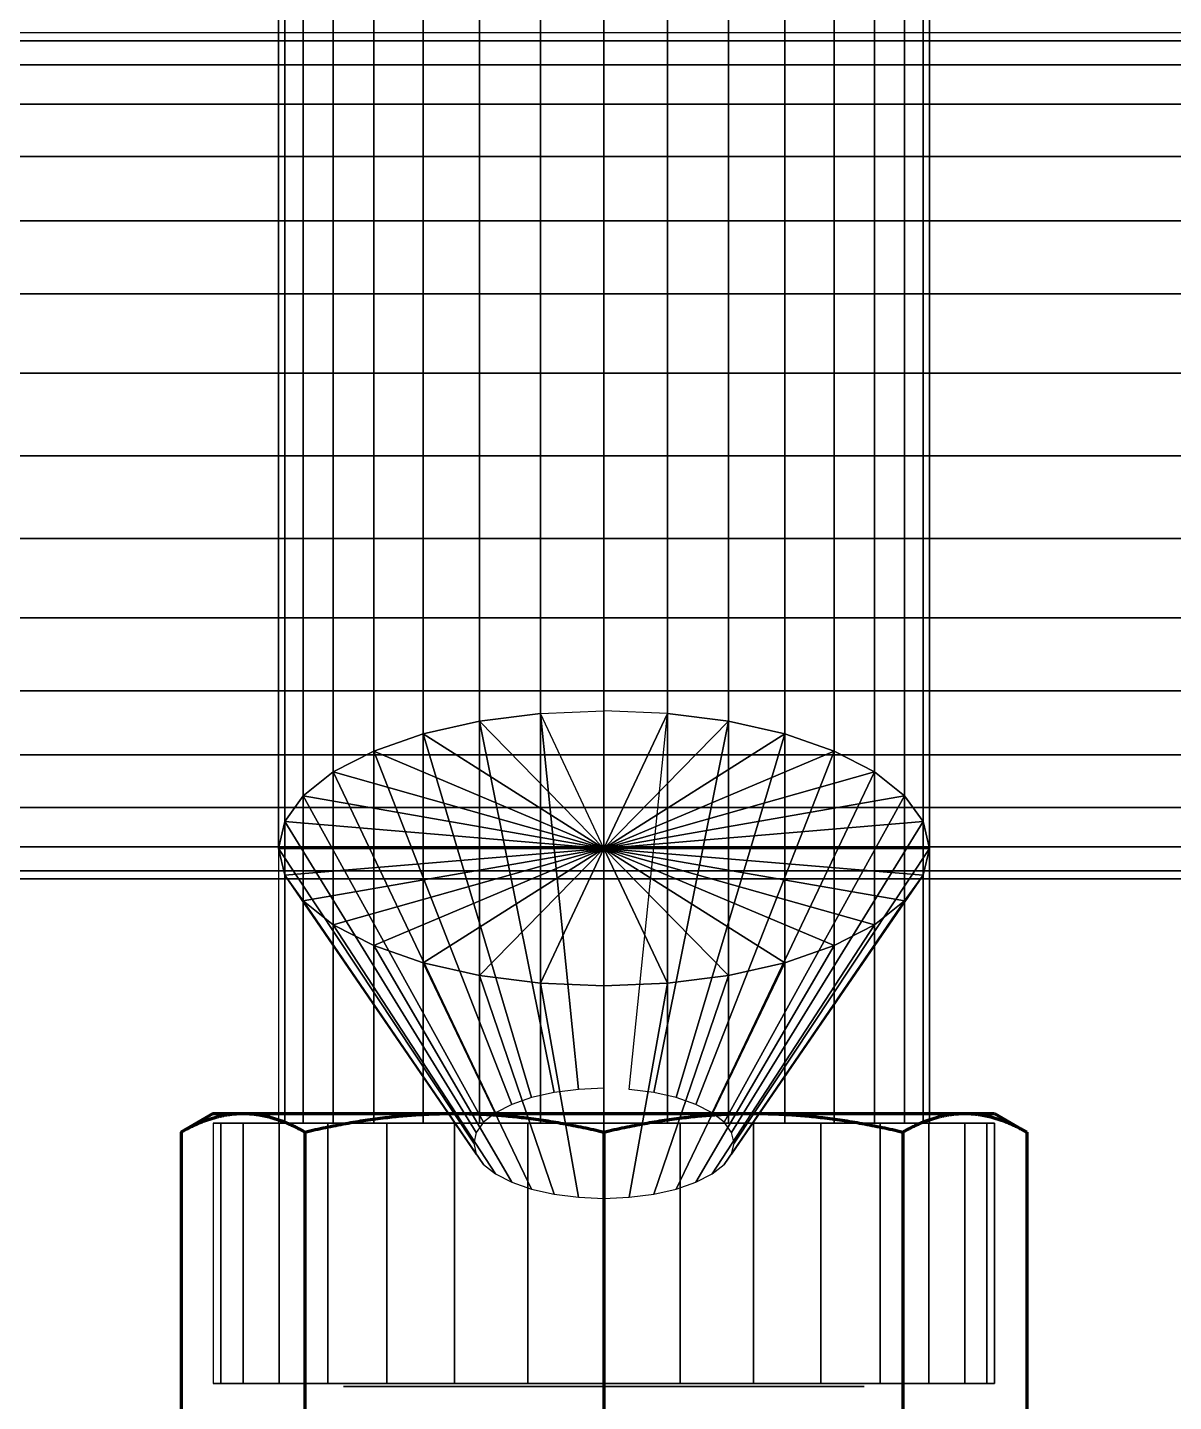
# Model space of a CAD drawing. Header units: millimetres. Extents: x -92220 to 11040, y -5929 to 27498.
# Drawn here: x 197.29 to 232.5, y 1050.94 to 1093.16 of the extents above; entities that cross this region are included whole.
import ezdxf

# ---------------------------------------------------------------- set-up
doc = ezdxf.new("R2010")
doc.units = ezdxf.units.MM
doc.layers.add('11 Водоразборный узел', color=7, linetype='Continuous')
doc.layers.add('23 Вода ветка 3', color=7, linetype='Continuous')

# ---------------------------------------------------------------- blocks, each defined once
blk = doc.blocks.new('QMODEL_e17b8aaa_e9d4_400d_a0f2_fbeb3d9ce0b6')
at = {"color": 7, "invisible_edges": 14}
for points in [[(-1.560723, 20.393591, -34.549999), (-3.061467, 19.938345, -34.549999), (0, 12.547308, -34.549999)], [(0, 20.547308, -34.549999), (-1.560723, 20.393591, -34.549999), (0, 12.547308, -34.549999)], [(1.560723, 20.393591, -34.549999), (0, 20.547308, -34.549999), (0, 12.547308, -34.549999)], [(3.061467, 19.938345, -34.549999), (1.560723, 20.393591, -34.549999), (0, 12.547308, -34.549999)], [(-3.061467, 19.938345, -34.549999), (-4.444562, 19.199065, -34.549999), (0, 12.547308, -34.549999)], [(4.444562, 19.199065, -34.549999), (3.061467, 19.938345, -34.549999), (0, 12.547308, -34.549999)], [(-4.444562, 19.199065, -34.549999), (-5.656854, 18.204163, -34.549999), (0, 12.547308, -34.549999)], [(5.656854, 18.204163, -34.549999), (4.444562, 19.199065, -34.549999), (0, 12.547308, -34.549999)], [(-5.656854, 18.204163, -34.549999), (-6.651757, 16.99187, -34.549999), (0, 12.547308, -34.549999)], [(6.651757, 16.99187, -34.549999), (5.656854, 18.204163, -34.549999), (0, 12.547308, -34.549999)], [(-6.651757, 16.99187, -34.549999), (-7.391036, 15.608776, -34.549999), (0, 12.547308, -34.549999)], [(7.391036, 15.608776, -34.549999), (6.651757, 16.99187, -34.549999), (0, 12.547308, -34.549999)], [(-7.391036, 15.608776, -34.549999), (-7.846282, 14.108031, -34.549999), (0, 12.547308, -34.549999)], [(7.846282, 14.108031, -34.549999), (7.391036, 15.608776, -34.549999), (0, 12.547308, -34.549999)], [(-7.846282, 14.108031, -34.549999), (-8, 12.547308, -34.549999), (0, 12.547308, -34.549999)], [(8, 12.547308, -34.549999), (7.846282, 14.108031, -34.549999), (0, 12.547308, -34.549999)], [(-8, 12.547308, -34.549999), (-7.846282, 10.986586, -34.549999), (0, 12.547308, -34.549999)], [(-7.846282, 10.986586, -34.549999), (-7.391036, 9.485841, -34.549999), (0, 12.547308, -34.549999)], [(-7.391036, 9.485841, -34.549999), (-6.651757, 8.102747, -34.549999), (0, 12.547308, -34.549999)], [(-6.651757, 8.102747, -34.549999), (-5.656854, 6.890454, -34.549999), (0, 12.547308, -34.549999)], [(-5.656854, 6.890454, -34.549999), (-4.444562, 5.895552, -34.549999), (0, 12.547308, -34.549999)], [(-4.444562, 5.895552, -34.549999), (-3.061467, 5.156272, -34.549999), (0, 12.547308, -34.549999)], [(-3.061467, 5.156272, -34.549999), (-1.560723, 4.701026, -34.549999), (0, 12.547308, -34.549999)], [(-1.560723, 4.701026, -34.549999), (0, 4.547308, -34.549999), (0, 12.547308, -34.549999)], [(0, 4.547308, -34.549999), (1.560723, 4.701026, -34.549999), (0, 12.547308, -34.549999)], [(1.560723, 4.701026, -34.549999), (3.061467, 5.156272, -34.549999), (0, 12.547308, -34.549999)], [(3.061467, 5.156272, -34.549999), (4.444562, 5.895552, -34.549999), (0, 12.547308, -34.549999)], [(4.444562, 5.895552, -34.549999), (5.656854, 6.890454, -34.549999), (0, 12.547308, -34.549999)], [(5.656854, 6.890454, -34.549999), (6.651757, 8.102747, -34.549999), (0, 12.547308, -34.549999)], [(6.651757, 8.102747, -34.549999), (7.391036, 9.485841, -34.549999), (0, 12.547308, -34.549999)], [(7.391036, 9.485841, -34.549999), (7.846282, 10.986586, -34.549999), (0, 12.547308, -34.549999)], [(7.846282, 10.986586, -34.549999), (8, 12.547308, -34.549999), (0, 12.547308, -34.549999)]]:
    blk.add_3dface(points, dxfattribs=at)
at = {"color": 23}
mesh = blk.add_polymesh((2, 32), dxfattribs=dict(at, n_close=True))
for k, corner in enumerate([(-42.5, 12.547308, 7.050001), (-42.5, 10.011134, 6.800209), (-42.5, 7.572424, 6.060435), (-42.5, 5.324895, 4.859106), (-42.5, 3.35492, 3.242389), (-42.5, 1.738203, 1.272414), (-42.5, 0.536874, -0.975115), (-42.5, -0.2029, -3.413825), (-42.5, -0.452692, -5.949999), (-42.5, -0.2029, -8.486173), (-42.5, 0.536874, -10.924884), (-42.5, 1.738203, -13.172412), (-42.5, 3.35492, -15.142387), (-42.5, 5.324895, -16.759104), (-42.5, 7.572424, -17.960433), (-42.5, 10.011134, -18.700208), (-42.5, 12.547308, -18.949999), (-42.5, 15.083483, -18.700208), (-42.5, 17.522193, -17.960433), (-42.5, 19.769721, -16.759104), (-42.5, 21.739697, -15.142387), (-42.5, 23.356413, -13.172412), (-42.5, 24.557742, -10.924884), (-42.5, 25.297517, -8.486173), (-42.5, 25.547308, -5.949999), (-42.5, 25.297517, -3.413825), (-42.5, 24.557742, -0.975115), (-42.5, 23.356413, 1.272414), (-42.5, 21.739697, 3.242389), (-42.5, 19.769721, 4.859106), (-42.5, 17.522193, 6.060435), (-42.5, 15.083483, 6.800209), (40.5, 12.547308, 7.050001), (40.5, 10.011134, 6.800209), (40.5, 7.572424, 6.060435), (40.5, 5.324895, 4.859106), (40.5, 3.35492, 3.242389), (40.5, 1.738203, 1.272414), (40.5, 0.536874, -0.975115), (40.5, -0.2029, -3.413825), (40.5, -0.452692, -5.949999), (40.5, -0.2029, -8.486173), (40.5, 0.536874, -10.924884), (40.5, 1.738203, -13.172412), (40.5, 3.35492, -15.142387), (40.5, 5.324895, -16.759104), (40.5, 7.572424, -17.960433), (40.5, 10.011134, -18.700208), (40.5, 12.547308, -18.949999), (40.5, 15.083483, -18.700208), (40.5, 17.522193, -17.960433), (40.5, 19.769721, -16.759104), (40.5, 21.739697, -15.142387), (40.5, 23.356413, -13.172412), (40.5, 24.557742, -10.924884), (40.5, 25.297517, -8.486173), (40.5, 25.547308, -5.949999), (40.5, 25.297517, -3.413825), (40.5, 24.557742, -0.975115), (40.5, 23.356413, 1.272414), (40.5, 21.739697, 3.242389), (40.5, 19.769721, 4.859106), (40.5, 17.522193, 6.060435), (40.5, 15.083483, 6.800209)]):
    mesh.set_mesh_vertex(divmod(k, 32), corner)
mesh = blk.add_polymesh((2, 32), dxfattribs=dict(at, n_close=True))
for k, corner in enumerate([(-12, 12.547308, -34.449999), (-11.769423, 10.206225, -34.449999), (-11.086554, 7.955107, -34.449999), (-9.977635, 5.880466, -34.449999), (-8.485281, 4.062027, -34.449999), (-6.666843, 2.569673, -34.449999), (-4.592201, 1.460754, -34.449999), (-2.341084, 0.777885, -34.449999), (0, 0.547308, -34.449999), (2.341084, 0.777885, -34.449999), (4.592201, 1.460754, -34.449999), (6.666843, 2.569673, -34.449999), (8.485281, 4.062027, -34.449999), (9.977635, 5.880466, -34.449999), (11.086554, 7.955107, -34.449999), (11.769423, 10.206225, -34.449999), (12, 12.547308, -34.449999), (11.769423, 14.888392, -34.449999), (11.086554, 17.13951, -34.449999), (9.977635, 19.214151, -34.449999), (8.485281, 21.03259, -34.449999), (6.666843, 22.524944, -34.449999), (4.592201, 23.633863, -34.449999), (2.341084, 24.316732, -34.449999), (0, 24.547308, -34.449999), (-2.341084, 24.316732, -34.449999), (-4.592201, 23.633863, -34.449999), (-6.666843, 22.524944, -34.449999), (-8.485281, 21.03259, -34.449999), (-9.977635, 19.214151, -34.449999), (-11.086554, 17.13951, -34.449999), (-11.769423, 14.888392, -34.449999), (-12, 12.547308, -26.449999), (-11.769423, 10.206225, -26.449999), (-11.086554, 7.955107, -26.449999), (-9.977635, 5.880466, -26.449999), (-8.485281, 4.062027, -26.449999), (-6.666843, 2.569673, -26.449999), (-4.592201, 1.460754, -26.449999), (-2.341084, 0.777885, -26.449999), (0, 0.547308, -26.449999), (2.341084, 0.777885, -26.449999), (4.592201, 1.460754, -26.449999), (6.666843, 2.569673, -26.449999), (8.485281, 4.062027, -26.449999), (9.977635, 5.880466, -26.449999), (11.086554, 7.955107, -26.449999), (11.769423, 10.206225, -26.449999), (12, 12.547308, -26.449999), (11.769423, 14.888392, -26.449999), (11.086554, 17.13951, -26.449999), (9.977635, 19.214151, -26.449999), (8.485281, 21.03259, -26.449999), (6.666843, 22.524944, -26.449999), (4.592201, 23.633863, -26.449999), (2.341084, 24.316732, -26.449999), (0, 24.547308, -26.449999), (-2.341084, 24.316732, -26.449999), (-4.592201, 23.633863, -26.449999), (-6.666843, 22.524944, -26.449999), (-8.485281, 21.03259, -26.449999), (-9.977635, 19.214151, -26.449999), (-11.086554, 17.13951, -26.449999), (-11.769423, 14.888392, -26.449999)]):
    mesh.set_mesh_vertex(divmod(k, 32), corner)
mesh = blk.add_polymesh((2, 32), dxfattribs=dict(at, n_close=True))
for k, corner in enumerate([(0, 12.547308, -34.449999), (0, 12.547308, -34.449999), (0, 12.547308, -34.449999), (0, 12.547308, -34.449999), (0, 12.547308, -34.449999), (0, 12.547308, -34.449999), (0, 12.547308, -34.449999), (0, 12.547308, -34.449999), (0, 12.547308, -34.449999), (0, 12.547308, -34.449999), (0, 12.547308, -34.449999), (0, 12.547308, -34.449999), (0, 12.547308, -34.449999), (0, 12.547308, -34.449999), (0, 12.547308, -34.449999), (0, 12.547308, -34.449999), (0, 12.547308, -34.449999), (0, 12.547308, -34.449999), (0, 12.547308, -34.449999), (0, 12.547308, -34.449999), (0, 12.547308, -34.449999), (0, 12.547308, -34.449999), (0, 12.547308, -34.449999), (0, 12.547308, -34.449999), (0, 12.547308, -34.449999), (0, 12.547308, -34.449999), (0, 12.547308, -34.449999), (0, 12.547308, -34.449999), (0, 12.547308, -34.449999), (0, 12.547308, -34.449999), (0, 12.547308, -34.449999), (0, 12.547308, -34.449999), (-12, 12.547308, -34.449999), (-11.769423, 10.206225, -34.449999), (-11.086554, 7.955107, -34.449999), (-9.977635, 5.880466, -34.449999), (-8.485281, 4.062027, -34.449999), (-6.666843, 2.569673, -34.449999), (-4.592201, 1.460754, -34.449999), (-2.341084, 0.777885, -34.449999), (0, 0.547308, -34.449999), (2.341084, 0.777885, -34.449999), (4.592201, 1.460754, -34.449999), (6.666843, 2.569673, -34.449999), (8.485281, 4.062027, -34.449999), (9.977635, 5.880466, -34.449999), (11.086554, 7.955107, -34.449999), (11.769423, 10.206225, -34.449999), (12, 12.547308, -34.449999), (11.769423, 14.888392, -34.449999), (11.086554, 17.13951, -34.449999), (9.977635, 19.214151, -34.449999), (8.485281, 21.03259, -34.449999), (6.666843, 22.524944, -34.449999), (4.592201, 23.633863, -34.449999), (2.341084, 24.316732, -34.449999), (0, 24.547308, -34.449999), (-2.341084, 24.316732, -34.449999), (-4.592201, 23.633863, -34.449999), (-6.666843, 22.524944, -34.449999), (-8.485281, 21.03259, -34.449999), (-9.977635, 19.214151, -34.449999), (-11.086554, 17.13951, -34.449999), (-11.769423, 14.888392, -34.449999)]):
    mesh.set_mesh_vertex(divmod(k, 32), corner)
mesh = blk.add_polymesh((2, 32), dxfattribs=dict(at, n_close=True))
for k, corner in enumerate([(0, 12.547308, -26.449999), (0, 12.547308, -26.449999), (0, 12.547308, -26.449999), (0, 12.547308, -26.449999), (0, 12.547308, -26.449999), (0, 12.547308, -26.449999), (0, 12.547308, -26.449999), (0, 12.547308, -26.449999), (0, 12.547308, -26.449999), (0, 12.547308, -26.449999), (0, 12.547308, -26.449999), (0, 12.547308, -26.449999), (0, 12.547308, -26.449999), (0, 12.547308, -26.449999), (0, 12.547308, -26.449999), (0, 12.547308, -26.449999), (0, 12.547308, -26.449999), (0, 12.547308, -26.449999), (0, 12.547308, -26.449999), (0, 12.547308, -26.449999), (0, 12.547308, -26.449999), (0, 12.547308, -26.449999), (0, 12.547308, -26.449999), (0, 12.547308, -26.449999), (0, 12.547308, -26.449999), (0, 12.547308, -26.449999), (0, 12.547308, -26.449999), (0, 12.547308, -26.449999), (0, 12.547308, -26.449999), (0, 12.547308, -26.449999), (0, 12.547308, -26.449999), (0, 12.547308, -26.449999), (-12, 12.547308, -26.449999), (-11.769423, 10.206225, -26.449999), (-11.086554, 7.955107, -26.449999), (-9.977635, 5.880466, -26.449999), (-8.485281, 4.062027, -26.449999), (-6.666843, 2.569673, -26.449999), (-4.592201, 1.460754, -26.449999), (-2.341084, 0.777885, -26.449999), (0, 0.547308, -26.449999), (2.341084, 0.777885, -26.449999), (4.592201, 1.460754, -26.449999), (6.666843, 2.569673, -26.449999), (8.485281, 4.062027, -26.449999), (9.977635, 5.880466, -26.449999), (11.086554, 7.955107, -26.449999), (11.769423, 10.206225, -26.449999), (12, 12.547308, -26.449999), (11.769423, 14.888392, -26.449999), (11.086554, 17.13951, -26.449999), (9.977635, 19.214151, -26.449999), (8.485281, 21.03259, -26.449999), (6.666843, 22.524944, -26.449999), (4.592201, 23.633863, -26.449999), (2.341084, 24.316732, -26.449999), (0, 24.547308, -26.449999), (-2.341084, 24.316732, -26.449999), (-4.592201, 23.633863, -26.449999), (-6.666843, 22.524944, -26.449999), (-8.485281, 21.03259, -26.449999), (-9.977635, 19.214151, -26.449999), (-11.086554, 17.13951, -26.449999), (-11.769423, 14.888392, -26.449999)]):
    mesh.set_mesh_vertex(divmod(k, 32), corner)
mesh = blk.add_polymesh((2, 32), dxfattribs=dict(at, n_close=True))
for k, corner in enumerate([(-10, 12.547308, -26.449999), (-9.807853, 10.596405, -26.449999), (-9.238795, 8.720474, -26.449999), (-8.314696, 6.991606, -26.449999), (-7.071068, 5.476241, -26.449999), (-5.555702, 4.232612, -26.449999), (-3.826834, 3.308513, -26.449999), (-1.950903, 2.739456, -26.449999), (0, 2.547308, -26.449999), (1.950903, 2.739456, -26.449999), (3.826834, 3.308513, -26.449999), (5.555702, 4.232612, -26.449999), (7.071068, 5.476241, -26.449999), (8.314696, 6.991606, -26.449999), (9.238795, 8.720474, -26.449999), (9.807853, 10.596405, -26.449999), (10, 12.547308, -26.449999), (9.807853, 14.498212, -26.449999), (9.238795, 16.374143, -26.449999), (8.314696, 18.103011, -26.449999), (7.071068, 19.618376, -26.449999), (5.555702, 20.862005, -26.449999), (3.826834, 21.786104, -26.449999), (1.950903, 22.355161, -26.449999), (0, 22.547308, -26.449999), (-1.950903, 22.355161, -26.449999), (-3.826834, 21.786104, -26.449999), (-5.555702, 20.862005, -26.449999), (-7.071068, 19.618376, -26.449999), (-8.314696, 18.103011, -26.449999), (-9.238795, 16.374143, -26.449999), (-9.807853, 14.498212, -26.449999), (-10, 12.547308, -5.949999), (-9.807853, 10.596405, -5.949999), (-9.238795, 8.720474, -5.949999), (-8.314696, 6.991606, -5.949999), (-7.071068, 5.476241, -5.949999), (-5.555702, 4.232612, -5.949999), (-3.826834, 3.308513, -5.949999), (-1.950903, 2.739456, -5.949999), (0, 2.547308, -5.949999), (1.950903, 2.739456, -5.949999), (3.826834, 3.308513, -5.949999), (5.555702, 4.232612, -5.949999), (7.071068, 5.476241, -5.949999), (8.314696, 6.991606, -5.949999), (9.238795, 8.720474, -5.949999), (9.807853, 10.596405, -5.949999), (10, 12.547308, -5.949999), (9.807853, 14.498212, -5.949999), (9.238795, 16.374143, -5.949999), (8.314696, 18.103011, -5.949999), (7.071068, 19.618376, -5.949999), (5.555702, 20.862005, -5.949999), (3.826834, 21.786104, -5.949999), (1.950903, 22.355161, -5.949999), (0, 22.547308, -5.949999), (-1.950903, 22.355161, -5.949999), (-3.826834, 21.786104, -5.949999), (-5.555702, 20.862005, -5.949999), (-7.071068, 19.618376, -5.949999), (-8.314696, 18.103011, -5.949999), (-9.238795, 16.374143, -5.949999), (-9.807853, 14.498212, -5.949999)]):
    mesh.set_mesh_vertex(divmod(k, 32), corner)
mesh = blk.add_polymesh((2, 32), dxfattribs=dict(at, n_close=True))
for k, corner in enumerate([(0, 12.547308, -26.449999), (0, 12.547308, -26.449999), (0, 12.547308, -26.449999), (0, 12.547308, -26.449999), (0, 12.547308, -26.449999), (0, 12.547308, -26.449999), (0, 12.547308, -26.449999), (0, 12.547308, -26.449999), (0, 12.547308, -26.449999), (0, 12.547308, -26.449999), (0, 12.547308, -26.449999), (0, 12.547308, -26.449999), (0, 12.547308, -26.449999), (0, 12.547308, -26.449999), (0, 12.547308, -26.449999), (0, 12.547308, -26.449999), (0, 12.547308, -26.449999), (0, 12.547308, -26.449999), (0, 12.547308, -26.449999), (0, 12.547308, -26.449999), (0, 12.547308, -26.449999), (0, 12.547308, -26.449999), (0, 12.547308, -26.449999), (0, 12.547308, -26.449999), (0, 12.547308, -26.449999), (0, 12.547308, -26.449999), (0, 12.547308, -26.449999), (0, 12.547308, -26.449999), (0, 12.547308, -26.449999), (0, 12.547308, -26.449999), (0, 12.547308, -26.449999), (0, 12.547308, -26.449999), (-10, 12.547308, -26.449999), (-9.807853, 10.596405, -26.449999), (-9.238795, 8.720474, -26.449999), (-8.314696, 6.991606, -26.449999), (-7.071068, 5.476241, -26.449999), (-5.555702, 4.232612, -26.449999), (-3.826834, 3.308513, -26.449999), (-1.950903, 2.739456, -26.449999), (0, 2.547308, -26.449999), (1.950903, 2.739456, -26.449999), (3.826834, 3.308513, -26.449999), (5.555702, 4.232612, -26.449999), (7.071068, 5.476241, -26.449999), (8.314696, 6.991606, -26.449999), (9.238795, 8.720474, -26.449999), (9.807853, 10.596405, -26.449999), (10, 12.547308, -26.449999), (9.807853, 14.498212, -26.449999), (9.238795, 16.374143, -26.449999), (8.314696, 18.103011, -26.449999), (7.071068, 19.618376, -26.449999), (5.555702, 20.862005, -26.449999), (3.826834, 21.786104, -26.449999), (1.950903, 22.355161, -26.449999), (0, 22.547308, -26.449999), (-1.950903, 22.355161, -26.449999), (-3.826834, 21.786104, -26.449999), (-5.555702, 20.862005, -26.449999), (-7.071068, 19.618376, -26.449999), (-8.314696, 18.103011, -26.449999), (-9.238795, 16.374143, -26.449999), (-9.807853, 14.498212, -26.449999)]):
    mesh.set_mesh_vertex(divmod(k, 32), corner)
mesh = blk.add_polymesh((2, 32), dxfattribs=dict(at, n_close=True))
for k, corner in enumerate([(0, 12.547308, -5.949999), (0, 12.547308, -5.949999), (0, 12.547308, -5.949999), (0, 12.547308, -5.949999), (0, 12.547308, -5.949999), (0, 12.547308, -5.949999), (0, 12.547308, -5.949999), (0, 12.547308, -5.949999), (0, 12.547308, -5.949999), (0, 12.547308, -5.949999), (0, 12.547308, -5.949999), (0, 12.547308, -5.949999), (0, 12.547308, -5.949999), (0, 12.547308, -5.949999), (0, 12.547308, -5.949999), (0, 12.547308, -5.949999), (0, 12.547308, -5.949999), (0, 12.547308, -5.949999), (0, 12.547308, -5.949999), (0, 12.547308, -5.949999), (0, 12.547308, -5.949999), (0, 12.547308, -5.949999), (0, 12.547308, -5.949999), (0, 12.547308, -5.949999), (0, 12.547308, -5.949999), (0, 12.547308, -5.949999), (0, 12.547308, -5.949999), (0, 12.547308, -5.949999), (0, 12.547308, -5.949999), (0, 12.547308, -5.949999), (0, 12.547308, -5.949999), (0, 12.547308, -5.949999), (-10, 12.547308, -5.949999), (-9.807853, 10.596405, -5.949999), (-9.238795, 8.720474, -5.949999), (-8.314696, 6.991606, -5.949999), (-7.071068, 5.476241, -5.949999), (-5.555702, 4.232612, -5.949999), (-3.826834, 3.308513, -5.949999), (-1.950903, 2.739456, -5.949999), (0, 2.547308, -5.949999), (1.950903, 2.739456, -5.949999), (3.826834, 3.308513, -5.949999), (5.555702, 4.232612, -5.949999), (7.071068, 5.476241, -5.949999), (8.314696, 6.991606, -5.949999), (9.238795, 8.720474, -5.949999), (9.807853, 10.596405, -5.949999), (10, 12.547308, -5.949999), (9.807853, 14.498212, -5.949999), (9.238795, 16.374143, -5.949999), (8.314696, 18.103011, -5.949999), (7.071068, 19.618376, -5.949999), (5.555702, 20.862005, -5.949999), (3.826834, 21.786104, -5.949999), (1.950903, 22.355161, -5.949999), (0, 22.547308, -5.949999), (-1.950903, 22.355161, -5.949999), (-3.826834, 21.786104, -5.949999), (-5.555702, 20.862005, -5.949999), (-7.071068, 19.618376, -5.949999), (-8.314696, 18.103011, -5.949999), (-9.238795, 16.374143, -5.949999), (-9.807853, 14.498212, -5.949999)]):
    mesh.set_mesh_vertex(divmod(k, 32), corner)
mesh = blk.add_polymesh((2, 32), dxfattribs=dict(at, n_close=True))
for k, corner in enumerate([(0, 14.952251, -25.38358), (-0.780361, 14.882593, -25.416062), (-1.530734, 14.676297, -25.512259), (-2.222281, 14.34129, -25.668475), (-2.828427, 13.890445, -25.878707), (-3.325878, 13.34109, -26.134876), (-3.695518, 12.714336, -26.427136), (-3.923141, 12.034267, -26.744257), (-4, 11.32702, -27.074051), (-3.923141, 10.619772, -27.403846), (-3.695518, 9.939703, -27.720967), (-3.325878, 9.312949, -28.013227), (-2.828427, 8.763594, -28.269396), (-2.222281, 8.31275, -28.479627), (-1.530734, 7.977742, -28.635844), (-0.780361, 7.771446, -28.732041), (0, 7.701788, -28.764523), (0.780361, 7.771446, -28.732041), (1.530734, 7.977742, -28.635844), (2.222281, 8.31275, -28.479627), (2.828427, 8.763594, -28.269396), (3.325878, 9.312949, -28.013227), (3.695518, 9.939703, -27.720967), (3.923141, 10.619772, -27.403846), (4, 11.32702, -27.074051), (3.923141, 12.034267, -26.744257), (3.695518, 12.714336, -26.427136), (3.325878, 13.34109, -26.134876), (2.828427, 13.890445, -25.878707), (2.222281, 14.34129, -25.668475), (1.530734, 14.676297, -25.512259), (0.780361, 14.882593, -25.416062), (0, 16.163919, -13.784793), (-1.950903, 15.989775, -13.865997), (-3.826834, 15.474033, -14.106491), (-5.555702, 14.636515, -14.497032), (-7.071068, 13.509405, -15.022612), (-8.314696, 12.136017, -15.663033), (-9.238795, 10.56913, -16.393683), (-9.807853, 8.868959, -17.186485), (-10, 7.10084, -18.010972), (-9.807853, 5.332721, -18.835459), (-9.238795, 3.63255, -19.628261), (-8.314696, 2.065663, -20.358912), (-7.071068, 0.692275, -20.999333), (-5.555702, -0.434835, -21.524912), (-3.826834, -1.272354, -21.915453), (-1.950903, -1.788095, -22.155947), (0, -1.962239, -22.237152), (1.950903, -1.788095, -22.155947), (3.826834, -1.272354, -21.915453), (5.555702, -0.434835, -21.524912), (7.071068, 0.692275, -20.999333), (8.314696, 2.065663, -20.358912), (9.238795, 3.63255, -19.628261), (9.807853, 5.332721, -18.835459), (10, 7.10084, -18.010972), (9.807853, 8.868959, -17.186485), (9.238795, 10.56913, -16.393683), (8.314696, 12.136017, -15.663033), (7.071068, 13.509405, -15.022612), (5.555702, 14.636515, -14.497032), (3.826834, 15.474033, -14.106491), (1.950903, 15.989775, -13.865997)]):
    mesh.set_mesh_vertex(divmod(k, 32), corner)
mesh = blk.add_polymesh((2, 32), dxfattribs=dict(at, n_close=True))
for k, corner in enumerate([(0, 1.372279, 17.935983), (1.950903, 1.198134, 17.854778), (3.826834, 0.682393, 17.614284), (5.555702, -0.155125, 17.223743), (7.071068, -1.282235, 16.698163), (8.314696, -2.655623, 16.057742), (9.238795, -4.22251, 15.32709), (9.807853, -5.92268, 14.534288), (10, -7.690799, 13.7098), (9.807853, -9.458918, 12.885313), (9.238795, -11.159089, 12.09251), (8.314696, -12.725976, 11.361859), (7.071068, -14.099363, 10.721438), (5.555702, -15.226473, 10.195858), (3.826834, -16.063991, 9.805317), (1.950903, -16.579733, 9.564823), (0, -16.753877, 9.483618), (-1.950903, -16.579733, 9.564823), (-3.826834, -16.063991, 9.805317), (-5.555702, -15.226473, 10.195858), (-7.071068, -14.099363, 10.721438), (-8.314696, -12.725976, 11.361859), (-9.238795, -11.159089, 12.09251), (-9.807853, -9.458918, 12.885313), (-10, -7.690799, 13.7098), (-9.807853, -5.92268, 14.534288), (-9.238795, -4.22251, 15.32709), (-8.314696, -2.655623, 16.057742), (-7.071068, -1.282235, 16.698163), (-5.555702, -0.155125, 17.223743), (-3.826834, 0.682393, 17.614284), (-1.950903, 1.198134, 17.854778), (0, 16.163918, -13.78479), (1.950903, 15.989773, -13.865995), (3.826834, 15.474032, -14.106489), (5.555702, 14.636514, -14.49703), (7.071068, 13.509404, -15.02261), (8.314696, 12.136016, -15.663031), (9.238795, 10.569129, -16.393682), (9.807853, 8.868959, -17.186485), (10, 7.10084, -18.010972), (9.807853, 5.332721, -18.83546), (9.238795, 3.63255, -19.628262), (8.314696, 2.065663, -20.358914), (7.071068, 0.692276, -20.999335), (5.555702, -0.434834, -21.524915), (3.826834, -1.272352, -21.915456), (1.950903, -1.788094, -22.15595), (0, -1.962238, -22.237155), (-1.950903, -1.788094, -22.15595), (-3.826834, -1.272352, -21.915456), (-5.555702, -0.434834, -21.524915), (-7.071068, 0.692276, -20.999335), (-8.314696, 2.065663, -20.358914), (-9.238795, 3.63255, -19.628262), (-9.807853, 5.332721, -18.83546), (-10, 7.10084, -18.010972), (-9.807853, 8.868959, -17.186485), (-9.238795, 10.569129, -16.393682), (-8.314696, 12.136016, -15.663031), (-7.071068, 13.509404, -15.02261), (-5.555702, 14.636514, -14.49703), (-3.826834, 15.474032, -14.106489), (-1.950903, 15.989773, -13.865995)]):
    mesh.set_mesh_vertex(divmod(k, 32), corner)
mesh = blk.add_polymesh((2, 32), dxfattribs=dict(at, n_close=True))
for k, corner in enumerate([(0, 7.10084, -18.010972), (0, 7.10084, -18.010972), (0, 7.10084, -18.010972), (0, 7.10084, -18.010972), (0, 7.10084, -18.010972), (0, 7.10084, -18.010972), (0, 7.10084, -18.010972), (0, 7.10084, -18.010972), (0, 7.10084, -18.010972), (0, 7.10084, -18.010972), (0, 7.10084, -18.010972), (0, 7.10084, -18.010972), (0, 7.10084, -18.010972), (0, 7.10084, -18.010972), (0, 7.10084, -18.010972), (0, 7.10084, -18.010972), (0, 7.10084, -18.010972), (0, 7.10084, -18.010972), (0, 7.10084, -18.010972), (0, 7.10084, -18.010972), (0, 7.10084, -18.010972), (0, 7.10084, -18.010972), (0, 7.10084, -18.010972), (0, 7.10084, -18.010972), (0, 7.10084, -18.010972), (0, 7.10084, -18.010972), (0, 7.10084, -18.010972), (0, 7.10084, -18.010972), (0, 7.10084, -18.010972), (0, 7.10084, -18.010972), (0, 7.10084, -18.010972), (0, 7.10084, -18.010972), (0, 16.163918, -13.78479), (1.950903, 15.989773, -13.865995), (3.826834, 15.474032, -14.106489), (5.555702, 14.636514, -14.49703), (7.071068, 13.509404, -15.02261), (8.314696, 12.136016, -15.663031), (9.238795, 10.569129, -16.393682), (9.807853, 8.868959, -17.186485), (10, 7.10084, -18.010972), (9.807853, 5.332721, -18.83546), (9.238795, 3.63255, -19.628262), (8.314696, 2.065663, -20.358914), (7.071068, 0.692276, -20.999335), (5.555702, -0.434834, -21.524915), (3.826834, -1.272352, -21.915456), (1.950903, -1.788094, -22.15595), (0, -1.962238, -22.237155), (-1.950903, -1.788094, -22.15595), (-3.826834, -1.272352, -21.915456), (-5.555702, -0.434834, -21.524915), (-7.071068, 0.692276, -20.999335), (-8.314696, 2.065663, -20.358914), (-9.238795, 3.63255, -19.628262), (-9.807853, 5.332721, -18.83546), (-10, 7.10084, -18.010972), (-9.807853, 8.868959, -17.186485), (-9.238795, 10.569129, -16.393682), (-8.314696, 12.136016, -15.663031), (-7.071068, 13.509404, -15.02261), (-5.555702, 14.636514, -14.49703), (-3.826834, 15.474032, -14.106489), (-1.950903, 15.989773, -13.865995)]):
    mesh.set_mesh_vertex(divmod(k, 32), corner)
blk = doc.blocks.new('A$C14EC3C771')
at = {"color": 0, "linetype": 'Continuous', "lineweight": -2}
for p, q in [((0, 15.5), (0.595, 16.53)), ((0.595, 16.517), (0.595, 16.53)), ((0.595, 16.53), (11.405, 16.53)), ((0.595, 16.517), (11.405, 16.517)), ((11.405, 16.517), (11.405, 16.53)), ((12, 15.5), (11.405, 16.53)), ((0, 14.312), (0, 15.5)), ((12, 14.312), (12, 15.5)), ((-7, 13.66), (-1.5, 15)), ((-1.5, -15), (-1.5, 15)), ((-1.5, 15), (0, 15)), ((12, 15), (24.6, 15)), ((24.6, 14.491), (12, 14.491)), ((25, 14.6), (25, 14.5)), ((25, 14.5), (25, 14.5)), ((0, 5.912), (0, 14.312)), ((12, 5.912), (12, 14.312)), ((-7, -13.66), (-7, 13.66)), ((26, -13.5), (26, 13.5)), ((-31, 12), (-30.43, 12.988)), ((-30.429, 12.989), (-21.071, 12.989)), ((-20.5, 12), (-21.07, 12.988)), ((-31, 11.086), (-31, 12)), ((-20.5, 11.086), (-20.5, 12)), ((-20.5, 12), (-19, 12)), ((11.405, 12.107), (0.595, 12.107)), ((0.595, 11.221), (0.595, 12.107)), ((11.405, 11.221), (11.405, 12.107)), ((-31, 4.591), (-31, 11.086)), ((-20.5, 4.591), (-20.5, 11.086)), ((-18, -11), (-18, 11)), ((0.595, 11.221), (11.405, 11.221)), ((-30.429, 9.183), (-21.071, 9.183)), ((-18, 7.5), (-7, 7.5)), ((0, -5.952), (0, 5.912)), ((12, -5.952), (12, 5.912)), ((-6.253, 4.716), (-6.253, 4.926)), ((-5.28, 4.873), (-5.28, 4.742)), ((-31, -4.594), (-31, 4.591)), ((-20.5, -4.594), (-20.5, 4.591)), ((-6.253, 4.363), (-6.253, 4.573)), ((-5.28, 4.522), (-5.28, 4.391)), ((-2.978, 3.951), (-3.315, 3.951)), ((-3.315, 3.317), (-3.315, 3.951)), ((-2.978, 3.951), (-2.978, 3.062)), ((-5.317, 3.193), (-5.373, 3.027)), ((-3.053, 3.062), (-2.978, 3.062)), ((-6.384, 2.798), (-6.271, 2.887)), ((-2.735, 1.956), (-2.847, 1.867)), ((-6.197, 1.27), (-6.197, 1.376)), ((-2.978, 1.376), (-2.978, 1.198)), ((-5.448, 0.908), (-5.092, 0.908)), ((11.405, 0.602), (0.595, 0.602)), ((0.595, -0.648), (0.595, 0.602)), ((11.405, -0.648), (11.405, 0.602)), ((12, 0.48), (24.6, 0.48)), ((-4.344, -0.33), (-3.333, 0.002)), ((-3.333, 0.002), (-3.333, -0.182)), ((25, 0.08), (25, -0.12)), ((-30.429, -0.002), (-21.071, -0.002)), ((-5.317, -0.199), (-5.317, -0.014)), ((-5.317, -0.014), (-4.344, -0.33)), ((-4.643, -0.428), (-5.317, -0.199)), ((-3.333, -0.182), (-4.045, -0.428)), ((-5.317, -0.655), (-4.643, -0.428)), ((-4.344, -0.524), (-5.317, -0.84)), ((-5.317, -0.84), (-5.317, -0.655)), ((-3.333, -0.858), (-4.344, -0.524)), ((-4.045, -0.428), (-3.333, -0.664)), ((-3.333, -0.664), (-3.333, -0.858)), ((0.595, -0.648), (11.405, -0.648)), ((12, -0.52), (24.6, -0.52)), ((-2.978, -2.8), (-3.315, -2.8)), ((-3.315, -3.434), (-3.315, -2.8)), ((-2.978, -2.8), (-2.978, -3.689)), ((-5.317, -3.558), (-5.373, -3.724)), ((-3.053, -3.689), (-2.978, -3.689)), ((-31, -11.087), (-31, -4.594)), ((-20.5, -11.087), (-20.5, -4.594)), ((0, -14.328), (0, -5.952)), ((12, -14.328), (12, -5.952)), ((-18, -7.5), (-7, -7.5)), ((-30.429, -9.185), (-21.071, -9.185)), ((-31, -12), (-31, -11.087)), ((-20.5, -12), (-20.5, -11.087)), ((11.405, -11.255), (0.595, -11.255)), ((0.595, -12.138), (0.595, -11.255)), ((11.405, -12.138), (11.405, -11.255)), ((-31, -12), (-30.43, -12.988)), ((-20.5, -12), (-21.07, -12.988)), ((-20.5, -12), (-19, -12)), ((0.595, -12.138), (11.405, -12.138)), ((-30.429, -12.989), (-21.071, -12.989)), ((-7, -13.66), (-1.5, -15)), ((0, -15.5), (0, -14.328)), ((12, -15.5), (12, -14.328)), ((12, -14.492), (24.6, -14.492)), ((25, -14.5), (25, -14.5)), ((25, -14.5), (25, -14.6)), ((-1.5, -15), (0, -15)), ((12, -15), (24.6, -15)), ((0, -15.5), (0.595, -16.53)), ((12, -15.5), (11.405, -16.53)), ((11.405, -16.519), (0.595, -16.519)), ((0.595, -16.53), (0.595, -16.519)), ((0.595, -16.53), (11.405, -16.53)), ((11.405, -16.53), (11.405, -16.519))]:
    blk.add_line(p, q, dxfattribs=at)
for centre, radius, start, end in [((24.6, 14.6), 0.4, 0, 90), ((25, 13.5), 1, 0, 90), ((-19, 11), 1, 0, 90), ((24.6, -0.12), 0.4, 270, 0), ((-19, -11), 1, 270, 0), ((25, -13.5), 1, 270, 0), ((24.6, -14.6), 0.4, 270, 0)]:
    blk.add_arc(centre, radius, start, end, dxfattribs=at)
for points, weights in [([(0, 14.312), (0, 15.379), (0.595, 16.517)], [1, 1.01647560781, 1]), ([(11.405, 16.517), (12, 15.379), (12, 14.312)], [1, 1.01647560781, 1]), ([(0.595, 12.107), (0, 13.245), (0, 14.312)], [1, 1.01647560781, 1]), ([(12, 14.312), (12, 13.245), (11.405, 12.107)], [1, 1.01647560781, 1]), ([(-31, 11.086), (-31, 12), (-30.429, 12.989)], [1, 1.02039017055, 1]), ([(-30.429, 12.989), (-30.429, 12.988), (-30.43, 12.988)], [1, 1.00000643757, 1.00001287108]), ([(-21.071, 12.989), (-20.5, 12), (-20.5, 11.086)], [1, 1.02039017055, 1]), ([(-21.07, 12.988), (-21.071, 12.988), (-21.071, 12.989)], [1.00001287108, 1.00000643757, 1]), ([(-30.429, 9.183), (-31, 10.172), (-31, 11.086)], [1, 1.02039017055, 1]), ([(-20.5, 11.086), (-20.5, 10.172), (-21.071, 9.183)], [1, 1.02039017055, 1]), ([(0, 5.912), (0, 8.481), (0.595, 11.221)], [1, 1.01647560781, 1]), ([(11.405, 11.221), (12, 8.481), (12, 5.912)], [1, 1.01647560781, 1]), ([(-31, 4.591), (-31, 6.796), (-30.429, 9.183)], [1, 1.02039017055, 1]), ([(-21.071, 9.183), (-20.5, 6.796), (-20.5, 4.591)], [1, 1.02039017055, 1]), ([(0.595, 0.602), (0, 3.342), (0, 5.912)], [1, 1.01647560781, 1]), ([(12, 5.912), (12, 3.342), (11.405, 0.602)], [1, 1.01647560781, 1]), ([(-5.878, 4.732), (-5.581, 4.737), (-5.28, 4.742)], [1, 1.00001499621, 1]), ([(-5.28, 4.873), (-5.524, 4.882), (-5.766, 4.891)], [1, 1.00000974873, 1]), ([(-30.429, -0.002), (-31, 2.386), (-31, 4.591)], [1, 1.02039017055, 1]), ([(-20.5, 4.591), (-20.5, 2.386), (-21.071, -0.002)], [1, 1.02039017055, 1]), ([(-5.878, 4.381), (-5.581, 4.386), (-5.28, 4.391)], [1, 1.00001472954, 1]), ([(-5.28, 4.522), (-5.524, 4.53), (-5.766, 4.538)], [1, 1.00000962558, 1]), ([(-6.384, 2.798), (-4.68, 2.349), (-2.847, 1.867)], [1, 0.99992220428, 1]), ([(-2.735, 1.956), (-4.568, 2.438), (-6.271, 2.887)], [1, 0.999922343825, 1]), ([(-2.978, 1.376), (-4.632, 1.376), (-6.197, 1.376)], [1, 1.00037678374, 1]), ([(-5.56, 1.198), (-4.297, 1.198), (-2.978, 1.198)], [1, 1.00023934171, 1]), ([(-31, -4.594), (-31, -2.388), (-30.429, -0.002)], [1, 1.02039017055, 1]), ([(-21.071, -0.002), (-20.5, -2.388), (-20.5, -4.594)], [1, 1.02039017055, 1]), ([(0, -5.952), (0, -3.385), (0.595, -0.648)], [1, 1.01647560781, 1]), ([(11.405, -0.648), (12, -3.385), (12, -5.952)], [1, 1.01647560781, 1]), ([(-30.429, -9.185), (-31, -6.799), (-31, -4.594)], [1, 1.02039017055, 1]), ([(-20.5, -4.594), (-20.5, -6.799), (-21.071, -9.185)], [1, 1.02039017055, 1]), ([(0.595, -11.255), (0, -8.518), (0, -5.952)], [1, 1.01647560781, 1]), ([(12, -5.952), (12, -8.518), (11.405, -11.255)], [1, 1.01647560781, 1]), ([(-31, -11.087), (-31, -10.174), (-30.429, -9.185)], [1, 1.02039017055, 1]), ([(-21.071, -9.185), (-20.5, -10.174), (-20.5, -11.087)], [1, 1.02039017055, 1]), ([(-30.429, -12.989), (-31, -12), (-31, -11.087)], [1, 1.02039017055, 1]), ([(-20.5, -11.087), (-20.5, -12), (-21.071, -12.989)], [1, 1.02039017055, 1]), ([(0, -14.328), (0, -13.268), (0.595, -12.138)], [1, 1.01647560781, 1]), ([(11.405, -12.138), (12, -13.268), (12, -14.328)], [1, 1.01647560781, 1]), ([(0.595, -16.519), (0, -15.388), (0, -14.328)], [1, 1.01647560781, 1]), ([(12, -14.328), (12, -15.388), (11.405, -16.519)], [1, 1.01647560781, 1])]:
    blk.add_rational_spline(points, weights, degree=2, dxfattribs=at)
for points, knots in [([(24.6, 14.491), (24.65, 14.491), (24.704, 14.491), (24.802, 14.492), (24.847, 14.493), (24.918, 14.495), (24.949, 14.496), (24.99, 14.498), (25, 14.499), (25, 14.5)], [0.06027142, 0.06027142, 0.06027142, 0.06027142, 0.0753398, 0.0753398, 0.09040818, 0.09040818, 0.10547796, 0.10547796, 0.12054774, 0.12054774, 0.12054774, 0.12054774]), ([(-5.766, 4.891), (-5.9, 4.895), (-6.034, 4.904), (-6.196, 4.92), (-6.224, 4.923), (-6.253, 4.926)], [-0.05077396, -0.05077396, -0.05077396, -0.05077396, -0.0090136, -0.0090136, 0, 0, 0, 0]), ([(-6.253, 4.716), (-6.15, 4.72), (-6.048, 4.724), (-5.923, 4.73), (-5.901, 4.731), (-5.878, 4.732)], [-0.03855209, -0.03855209, -0.03855209, -0.03855209, -0.00688919, -0.00688919, 0, 0, 0, 0]), ([(-5.766, 4.538), (-5.9, 4.543), (-6.033, 4.552), (-6.195, 4.567), (-6.224, 4.57), (-6.253, 4.573)], [-0.05069869, -0.05069869, -0.05069869, -0.05069869, -0.00907407, -0.00907407, 0, 0, 0, 0]), ([(-6.253, 4.363), (-6.15, 4.368), (-6.048, 4.373), (-5.923, 4.379), (-5.901, 4.38), (-5.878, 4.381)], [-0.03834267, -0.03834267, -0.03834267, -0.03834267, -0.00692498, -0.00692498, 0, 0, 0, 0]), ([(-3.315, 3.317), (-3.592, 3.43), (-3.896, 3.551), (-4.417, 3.743), (-4.58, 3.795), (-4.93, 3.89), (-5.18, 3.94), (-5.692, 3.922), (-5.827, 3.883), (-5.972, 3.83), (-6.051, 3.797), (-6.149, 3.709), (-6.173, 3.684), (-6.197, 3.645), (-6.212, 3.619), (-6.226, 3.542), (-6.223, 3.504), (-6.215, 3.467)], [-0.7581192, -0.7581192, -0.7581192, -0.7581192, -0.6146606, -0.6146606, -0.4855216, -0.4855216, -0.2887135, -0.2887135, -0.1346827, -0.1346827, -0.0513112, -0.0513112, -0.0240004, -0.0240004, -0.0118535, -0.0118535, 0, 0, 0, 0]), ([(-6.215, 3.467), (-6.213, 3.446), (-6.208, 3.427), (-6.193, 3.388), (-6.183, 3.369), (-6.143, 3.312), (-6.107, 3.278), (-5.981, 3.188), (-5.857, 3.133), (-5.568, 3.062), (-5.469, 3.043), (-5.373, 3.027)], [-0.1463418, -0.1463418, -0.1463418, -0.1463418, -0.1343182, -0.1343182, -0.1217776, -0.1217776, -0.0930675, -0.0930675, -0.0303124, -0.0303124, 0, 0, 0, 0]), ([(-5.317, 3.193), (-5.399, 3.207), (-5.484, 3.226), (-5.644, 3.281), (-5.694, 3.31), (-5.764, 3.359), (-5.798, 3.387), (-5.837, 3.439), (-5.849, 3.46), (-5.862, 3.505), (-5.862, 3.52), (-5.861, 3.543), (-5.858, 3.557), (-5.843, 3.588), (-5.831, 3.603), (-5.793, 3.64), (-5.762, 3.659), (-5.67, 3.706), (-5.597, 3.725), (-5.41, 3.753), (-5.278, 3.75), (-4.984, 3.705), (-4.862, 3.674), (-4.513, 3.57), (-4.256, 3.476), (-3.74, 3.278), (-3.706, 3.255), (-3.379, 3.101), (-3.219, 3.068), (-3.053, 3.062)], [-0.2326309, -0.2326309, -0.2326309, -0.2326309, -0.2296216, -0.2296216, -0.2264407, -0.2264407, -0.223502, -0.223502, -0.2217825, -0.2217825, -0.2202314, -0.2202314, -0.217468, -0.217468, -0.213954, -0.213954, -0.2077172, -0.2077172, -0.1926831, -0.1926831, -0.1683988, -0.1683988, -0.1482295, -0.1482295, -0.1139741, -0.1139741, -0.0515541, -0.0515541, 0, 0, 0, 0]), ([(-6.197, 1.27), (-5.981, 1.199), (-5.769, 1.107), (-5.531, 0.963), (-5.489, 0.936), (-5.448, 0.908)], [-0.08592871, -0.08592871, -0.08592871, -0.08592871, -0.01537987, -0.01537987, 0, 0, 0, 0]), ([(-5.092, 0.908), (-5.21, 1.001), (-5.336, 1.084), (-5.499, 1.168), (-5.529, 1.183), (-5.56, 1.198)], [-0.05691164, -0.05691164, -0.05691164, -0.05691164, -0.01056661, -0.01056661, 0, 0, 0, 0]), ([(24.6, 0.48), (24.65, 0.48), (24.704, 0.47), (24.802, 0.429), (24.847, 0.398), (24.918, 0.327), (24.949, 0.282), (24.99, 0.184), (25, 0.13), (25, 0.08)], [0.12054774, 0.12054774, 0.12054774, 0.12054774, 0.13561612, 0.13561612, 0.1506845, 0.1506845, 0.16575427, 0.16575427, 0.18082405, 0.18082405, 0.18082405, 0.18082405]), ([(-4.765, -2.589), (-4.505, -2.598), (-4.274, -2.59), (-4.054, -2.579), (-3.786, -2.566), (-3.381, -2.474), (-3.252, -2.445), (-3.061, -2.324), (-3.014, -2.284), (-2.966, -2.231), (-2.947, -2.207), (-2.926, -2.161), (-2.92, -2.141), (-2.918, -2.1), (-2.92, -2.079), (-2.936, -2.032), (-2.951, -2.007), (-2.99, -1.958), (-3.024, -1.922), (-3.166, -1.835), (-3.259, -1.799), (-3.784, -1.653), (-4.534, -1.656), (-5.304, -1.669), (-5.596, -1.726), (-5.846, -1.792), (-5.962, -1.835), (-6.086, -1.907), (-6.126, -1.934), (-6.175, -1.988), (-6.191, -2.01), (-6.214, -2.064), (-6.215, -2.09), (-6.215, -2.102), (-6.215, -2.127), (-6.211, -2.153), (-6.195, -2.201), (-6.183, -2.224), (-6.137, -2.285), (-6.097, -2.319), (-5.929, -2.424), (-5.781, -2.473), (-5.371, -2.566), (-5.051, -2.588), (-4.765, -2.589)], [-0.156997, -0.156997, -0.156997, -0.156997, -0.1038511, -0.1038511, -0.0649974, -0.0649974, -0.0587778, -0.0587778, -0.0562932, -0.0562932, -0.0547171, -0.0547171, -0.0537338, -0.0537338, -0.0528499, -0.0528499, -0.0517728, -0.0517728, -0.0505902, -0.0505902, -0.0492365, -0.0492365, -0.0430135, -0.0430135, -0.0277868, -0.0277868, -0.0131938, -0.0131938, -0.0069007, -0.0069007, -0.0036524, -0.0036524, 0, 0, 0, 0.007801, 0.007801, 0.0153385, 0.0153385, 0.0283501, 0.0283501, 0.0639454, 0.0639454, 0.1224253, 0.1224253, 0.1224253, 0.1224253]), ([(-4.877, -2.405), (-5.107, -2.393), (-5.355, -2.37), (-5.658, -2.294), (-5.725, -2.262), (-5.788, -2.227), (-5.812, -2.211), (-5.843, -2.18), (-5.852, -2.168), (-5.864, -2.143), (-5.868, -2.132), (-5.87, -2.106), (-5.868, -2.093), (-5.86, -2.066), (-5.852, -2.053), (-5.825, -2.02), (-5.803, -2.004), (-5.723, -1.957), (-5.648, -1.934), (-5.359, -1.86), (-5.147, -1.85), (-4.747, -1.834), (-4.471, -1.833), (-4.239, -1.835), (-4.123, -1.84), (-3.851, -1.863), (-3.67, -1.884), (-3.478, -1.943), (-3.422, -1.965), (-3.345, -2.014), (-3.326, -2.033), (-3.305, -2.057), (-3.297, -2.07), (-3.288, -2.093), (-3.285, -2.103), (-3.285, -2.125), (-3.287, -2.135), (-3.296, -2.161), (-3.306, -2.174), (-3.336, -2.208), (-3.363, -2.227), (-3.429, -2.267), (-3.513, -2.31), (-3.871, -2.385), (-4.243, -2.439), (-4.877, -2.405)], [-1.736994, -1.736994, -1.736994, -1.736994, -1.717674, -1.717674, -1.705973, -1.705973, -1.698722, -1.698722, -1.694748, -1.694748, -1.691583, -1.691583, -1.687823, -1.687823, -1.682417, -1.682417, -1.673581, -1.673581, -1.650696, -1.650696, -1.562596, -1.562596, -1.355065, -1.355065, -1.149811, -1.149811, -0.870283, -0.870283, -0.766779, -0.766779, -0.698313, -0.698313, -0.644949, -0.644949, -0.604925, -0.604925, -0.562592, -0.562592, -0.501078, -0.501078, -0.38586, -0.38586, -0.196, -0.196, 0, 0, 0, 0]), ([(-3.315, -3.434), (-4.373, -3.003), (-4.787, -2.883), (-5.464, -2.785), (-5.727, -2.846), (-5.976, -2.912), (-6.052, -2.961), (-6.132, -3.025), (-6.163, -3.054), (-6.195, -3.102), (-6.211, -3.129), (-6.226, -3.207), (-6.223, -3.246), (-6.215, -3.284)], [-0.1425657, -0.1425657, -0.1425657, -0.1425657, -0.123973, -0.123973, -0.0995736, -0.0995736, -0.0531841, -0.0531841, -0.0248283, -0.0248283, -0.011913, -0.011913, 0, 0, 0, 0]), ([(-6.215, -3.284), (-6.213, -3.304), (-6.208, -3.324), (-6.193, -3.363), (-6.183, -3.382), (-6.143, -3.44), (-6.106, -3.474), (-5.981, -3.563), (-5.858, -3.618), (-5.566, -3.69), (-5.468, -3.708), (-5.373, -3.724)], [-0.1455071, -0.1455071, -0.1455071, -0.1455071, -0.1331286, -0.1331286, -0.1204447, -0.1204447, -0.0915917, -0.0915917, -0.0293236, -0.0293236, 0, 0, 0, 0]), ([(-5.317, -3.558), (-5.41, -3.542), (-5.512, -3.519), (-5.685, -3.451), (-5.734, -3.416), (-5.795, -3.364), (-5.818, -3.34), (-5.846, -3.296), (-5.855, -3.276), (-5.861, -3.245), (-5.864, -3.23), (-5.858, -3.195), (-5.852, -3.18), (-5.83, -3.145), (-5.811, -3.127), (-5.763, -3.091), (-5.714, -3.063), (-5.573, -3.02), (-5.464, -2.996), (-4.716, -3.041), (-3.902, -3.408), (-3.592, -3.546), (-3.563, -3.564), (-3.362, -3.654), (-3.208, -3.684), (-3.053, -3.689)], [-0.2150324, -0.2150324, -0.2150324, -0.2150324, -0.1876984, -0.1876984, -0.1620225, -0.1620225, -0.145966, -0.145966, -0.1347558, -0.1347558, -0.1294997, -0.1294997, -0.1249356, -0.1249356, -0.1179244, -0.1179244, -0.1079938, -0.1079938, -0.0982483, -0.0982483, -0.0666039, -0.0666039, -0.0480374, -0.0480374, 0, 0, 0, 0]), ([(24.6, -14.492), (24.65, -14.492), (24.704, -14.492), (24.802, -14.494), (24.847, -14.495), (24.918, -14.496), (24.949, -14.497), (24.99, -14.499), (25, -14.5), (25, -14.5)], [0.12054774, 0.12054774, 0.12054774, 0.12054774, 0.13561612, 0.13561612, 0.1506845, 0.1506845, 0.16575427, 0.16575427, 0.18082405, 0.18082405, 0.18082405, 0.18082405])]:
    blk.add_open_spline(points, degree=3, knots=knots, dxfattribs=at)

msp = doc.modelspace()

# ---------------------------------------------------------------- block references
at = {"layer": '11 Водоразборный узел', "extrusion": (0, 1, 0), "rotation": 180}
msp.add_blockref('QMODEL_e17b8aaa_e9d4_400d_a0f2_fbeb3d9ce0b6', (-215, 12.547, 1085.95), dxfattribs=at)
at = {"layer": '23 Вода ветка 3', "color": 1, "lineweight": 80, "rotation": 270}
msp.add_blockref('A$C14EC3C771', (215, 1028.793), dxfattribs=at)

doc.saveas('drawing.dxf')
